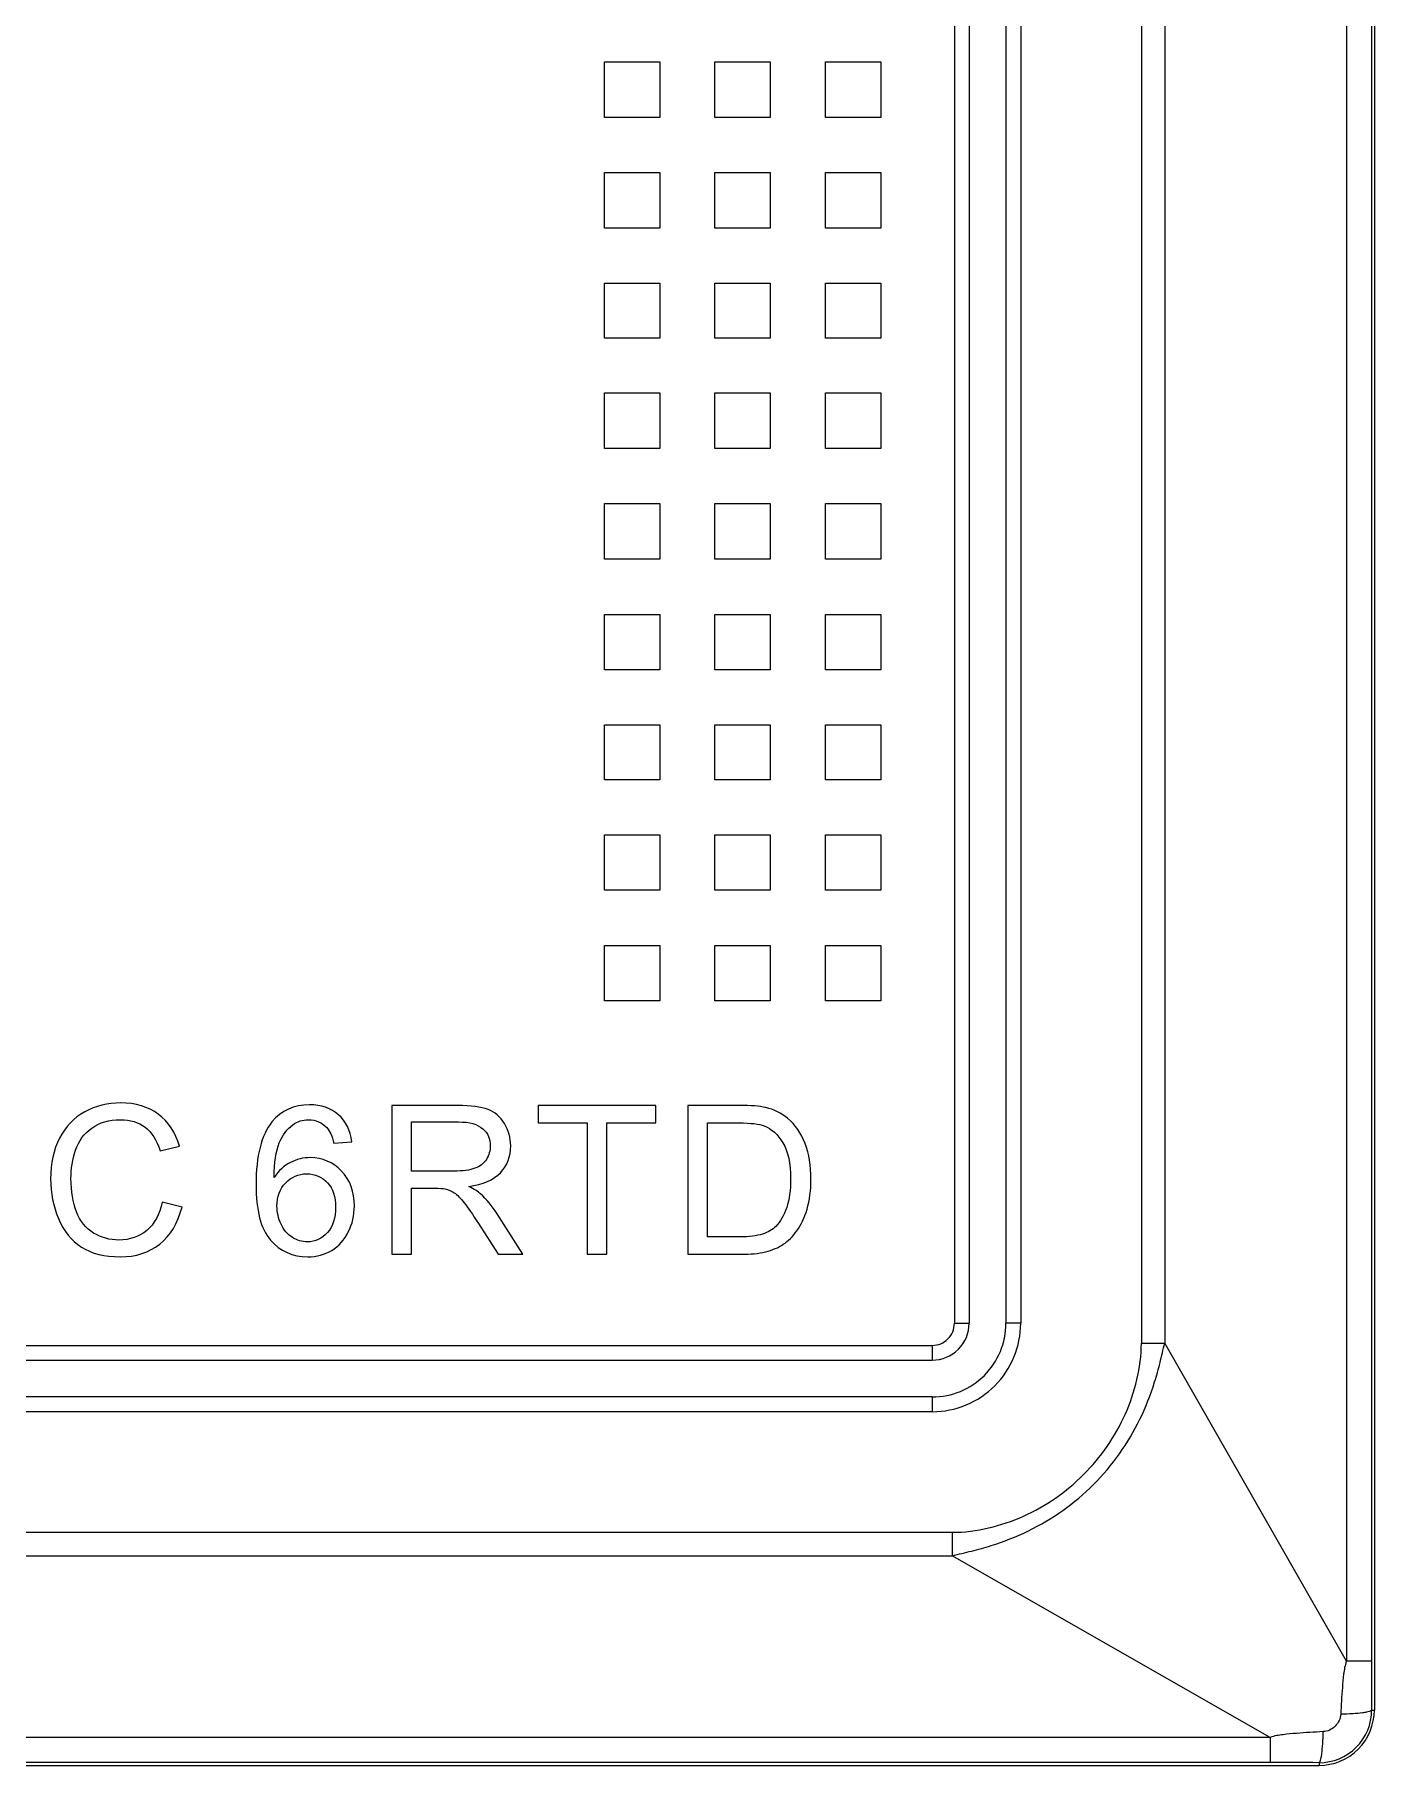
# Model space of a CAD drawing. Header units: millimetres. Extents: x 33157 to 59611, y -29750 to 1750.
# Drawn here: x 54097.29 to 54115.47, y -3680.08 to -3656.59 of the extents above; entities that cross this region are included whole.
import ezdxf

# ---------------------------------------------------------------- set-up
doc = ezdxf.new("R2010")
doc.units = ezdxf.units.MM
doc.layers.add('layer 1', color=7, linetype='Continuous', lineweight=18)

msp = doc.modelspace()

# ---------------------------------------------------------------- linework, layer by layer
at = {"layer": 'layer 1', "lineweight": 9}
for p, q in [((54115.471, -3580.831), (54115.471, -3679.331)), ((54115.092, -3581.495), (54115.092, -3678.667)), ((54115.434, -3581.495), (54115.434, -3678.667)), ((54112.309, -3585.811), (54112.309, -3674.35)), ((54112.625, -3585.811), (54112.625, -3674.35)), ((54109.771, -3586.081), (54109.771, -3674.081)), ((54109.971, -3586.081), (54109.971, -3674.081)), ((54110.471, -3586.081), (54110.471, -3674.081)), ((54110.671, -3586.081), (54110.671, -3674.081)), ((54109.971, -3674.081), (54109.971, -3674.081)), ((54110.671, -3674.081), (54110.671, -3674.081)), ((54109.471, -3674.381), (54109.471, -3674.381)), ((54109.471, -3674.381), (54109.471, -3674.381)), ((54109.471, -3674.381), (54109.471, -3674.581)), ((54109.471, -3674.381), (54109.471, -3674.381)), ((54112.625, -3674.35), (54112.625, -3674.35)), ((54109.471, -3674.581), (54109.471, -3674.581)), ((54109.471, -3675.081), (54109.471, -3675.081)), ((54109.471, -3675.081), (54109.471, -3675.081)), ((54109.471, -3675.081), (54109.471, -3675.281)), ((54109.471, -3675.281), (54109.471, -3675.281)), ((54109.741, -3676.918), (54109.741, -3676.918)), ((54109.741, -3676.918), (54109.741, -3676.918)), ((54109.741, -3676.918), (54109.741, -3677.235)), ((54109.741, -3677.235), (54109.741, -3677.235)), ((54115.434, -3678.667), (54115.434, -3678.667)), ((54115.471, -3679.331), (54115.471, -3679.331)), ((54114.057, -3679.701), (54114.057, -3679.701)), ((54114.057, -3679.701), (54114.057, -3679.701)), ((54114.057, -3679.701), (54114.057, -3680.043)), ((54114.057, -3680.043), (54114.057, -3680.043)), ((54114.721, -3680.044), (54114.721, -3680.044)), ((54114.721, -3680.044), (54114.721, -3680.081)), ((54114.721, -3680.081), (54114.721, -3680.081))]:
    msp.add_line(p, q, dxfattribs=at)
at = {"layer": 'layer 1'}
for points, knots in [([(54105.021, -3657.716), (54105.021, -3657.716), (54105.771, -3657.716), (54105.771, -3657.716), (54105.771, -3657.716), (54105.771, -3656.963), (54105.771, -3656.963), (54105.771, -3656.963), (54105.021, -3656.963), (54105.021, -3656.963), (54105.021, -3656.963), (54105.021, -3657.713), (54105.021, -3657.713), (54105.021, -3657.713), (54105.021, -3657.716), (54105.021, -3657.716)], [0, 0, 0, 0, 150711.079568, 150711.079568, 150711.079568, 301422.159135, 301422.159135, 301422.159135, 452133.238703, 452133.238703, 452133.238703, 602844.31827, 602844.31827, 602844.31827, 753555.397838, 753555.397838, 753555.397838, 753555.397838]), ([(54106.521, -3657.716), (54106.521, -3657.716), (54107.271, -3657.716), (54107.271, -3657.716), (54107.271, -3657.716), (54107.271, -3656.963), (54107.271, -3656.963), (54107.271, -3656.963), (54106.521, -3656.963), (54106.521, -3656.963), (54106.521, -3656.963), (54106.521, -3657.713), (54106.521, -3657.713), (54106.521, -3657.713), (54106.521, -3657.716), (54106.521, -3657.716)], [0, 0, 0, 0, 150715.119136, 150715.119136, 150715.119136, 301430.238273, 301430.238273, 301430.238273, 452145.357409, 452145.357409, 452145.357409, 602860.476546, 602860.476546, 602860.476546, 753575.595682, 753575.595682, 753575.595682, 753575.595682]), ([(54108.021, -3657.716), (54108.021, -3657.716), (54108.771, -3657.716), (54108.771, -3657.716), (54108.771, -3657.716), (54108.771, -3656.963), (54108.771, -3656.963), (54108.771, -3656.963), (54108.021, -3656.963), (54108.021, -3656.963), (54108.021, -3656.963), (54108.021, -3657.713), (54108.021, -3657.713), (54108.021, -3657.713), (54108.021, -3657.716), (54108.021, -3657.716)], [0, 0, 0, 0, 150719.159026, 150719.159026, 150719.159026, 301438.318051, 301438.318051, 301438.318051, 452157.477077, 452157.477077, 452157.477077, 602876.636103, 602876.636103, 602876.636103, 753595.795128, 753595.795128, 753595.795128, 753595.795128]), ([(54105.021, -3659.218), (54105.021, -3659.218), (54105.771, -3659.218), (54105.771, -3659.218), (54105.771, -3659.218), (54105.771, -3658.465), (54105.771, -3658.465), (54105.771, -3658.465), (54105.021, -3658.465), (54105.021, -3658.465), (54105.021, -3658.465), (54105.021, -3659.215), (54105.021, -3659.215), (54105.021, -3659.215), (54105.021, -3659.218), (54105.021, -3659.218)], [0, 0, 0, 0, 150713.134318, 150713.134318, 150713.134318, 301426.268635, 301426.268635, 301426.268635, 452139.402953, 452139.402953, 452139.402953, 602852.53727, 602852.53727, 602852.53727, 753565.671588, 753565.671588, 753565.671588, 753565.671588]), ([(54106.521, -3659.218), (54106.521, -3659.218), (54107.271, -3659.218), (54107.271, -3659.218), (54107.271, -3659.218), (54107.271, -3658.465), (54107.271, -3658.465), (54107.271, -3658.465), (54106.521, -3658.465), (54106.521, -3658.465), (54106.521, -3658.465), (54106.521, -3659.215), (54106.521, -3659.215), (54106.521, -3659.215), (54106.521, -3659.218), (54106.521, -3659.218)], [0, 0, 0, 0, 150717.173882, 150717.173882, 150717.173882, 301434.347763, 301434.347763, 301434.347763, 452151.521645, 452151.521645, 452151.521645, 602868.695527, 602868.695527, 602868.695527, 753585.869408, 753585.869408, 753585.869408, 753585.869408]), ([(54108.021, -3659.218), (54108.021, -3659.218), (54108.771, -3659.218), (54108.771, -3659.218), (54108.771, -3659.218), (54108.771, -3658.465), (54108.771, -3658.465), (54108.771, -3658.465), (54108.021, -3658.465), (54108.021, -3658.465), (54108.021, -3658.465), (54108.021, -3659.215), (54108.021, -3659.215), (54108.021, -3659.215), (54108.021, -3659.218), (54108.021, -3659.218)], [0, 0, 0, 0, 150721.213766, 150721.213766, 150721.213766, 301442.427532, 301442.427532, 301442.427532, 452163.641299, 452163.641299, 452163.641299, 602884.855065, 602884.855065, 602884.855065, 753606.068831, 753606.068831, 753606.068831, 753606.068831]), ([(54105.021, -3660.71), (54105.021, -3660.71), (54105.771, -3660.71), (54105.771, -3660.71), (54105.771, -3660.71), (54105.771, -3659.967), (54105.771, -3659.967), (54105.771, -3659.967), (54105.021, -3659.967), (54105.021, -3659.967), (54105.021, -3659.967), (54105.021, -3660.707), (54105.021, -3660.707), (54105.021, -3660.707), (54105.021, -3660.71), (54105.021, -3660.71)], [0, 0, 0, 0, 150715.192943, 150715.192943, 150715.192943, 301430.385887, 301430.385887, 301430.385887, 452145.57883, 452145.57883, 452145.57883, 602860.771774, 602860.771774, 602860.771774, 753575.964717, 753575.964717, 753575.964717, 753575.964717]), ([(54106.521, -3660.71), (54106.521, -3660.71), (54107.271, -3660.71), (54107.271, -3660.71), (54107.271, -3660.71), (54107.271, -3659.967), (54107.271, -3659.967), (54107.271, -3659.967), (54106.521, -3659.967), (54106.521, -3659.967), (54106.521, -3659.967), (54106.521, -3660.707), (54106.521, -3660.707), (54106.521, -3660.707), (54106.521, -3660.71), (54106.521, -3660.71)], [0, 0, 0, 0, 150719.232503, 150719.232503, 150719.232503, 301438.465006, 301438.465006, 301438.465006, 452157.697509, 452157.697509, 452157.697509, 602876.930011, 602876.930011, 602876.930011, 753596.162514, 753596.162514, 753596.162514, 753596.162514]), ([(54108.021, -3660.71), (54108.021, -3660.71), (54108.771, -3660.71), (54108.771, -3660.71), (54108.771, -3660.71), (54108.771, -3659.967), (54108.771, -3659.967), (54108.771, -3659.967), (54108.021, -3659.967), (54108.021, -3659.967), (54108.021, -3659.967), (54108.021, -3660.707), (54108.021, -3660.707), (54108.021, -3660.707), (54108.021, -3660.71), (54108.021, -3660.71)], [0, 0, 0, 0, 150723.272383, 150723.272383, 150723.272383, 301446.544765, 301446.544765, 301446.544765, 452169.817148, 452169.817148, 452169.817148, 602893.089531, 602893.089531, 602893.089531, 753616.361913, 753616.361913, 753616.361913, 753616.361913]), ([(54105.021, -3662.209), (54105.021, -3662.209), (54105.771, -3662.209), (54105.771, -3662.209), (54105.771, -3662.209), (54105.771, -3661.456), (54105.771, -3661.456), (54105.771, -3661.456), (54105.021, -3661.456), (54105.021, -3661.456), (54105.021, -3661.456), (54105.021, -3662.205), (54105.021, -3662.205), (54105.021, -3662.205), (54105.021, -3662.209), (54105.021, -3662.209)], [0, 0, 0, 0, 150717.225969, 150717.225969, 150717.225969, 301434.451939, 301434.451939, 301434.451939, 452151.677908, 452151.677908, 452151.677908, 602868.903877, 602868.903877, 602868.903877, 753586.129847, 753586.129847, 753586.129847, 753586.129847]), ([(54106.521, -3662.209), (54106.521, -3662.209), (54107.271, -3662.209), (54107.271, -3662.209), (54107.271, -3662.209), (54107.271, -3661.456), (54107.271, -3661.456), (54107.271, -3661.456), (54106.521, -3661.456), (54106.521, -3661.456), (54106.521, -3661.456), (54106.521, -3662.205), (54106.521, -3662.205), (54106.521, -3662.205), (54106.521, -3662.209), (54106.521, -3662.209)], [0, 0, 0, 0, 150721.265524, 150721.265524, 150721.265524, 301442.531048, 301442.531048, 301442.531048, 452163.796572, 452163.796572, 452163.796572, 602885.062096, 602885.062096, 602885.062096, 753606.32762, 753606.32762, 753606.32762, 753606.32762]), ([(54108.021, -3662.209), (54108.021, -3662.209), (54108.771, -3662.209), (54108.771, -3662.209), (54108.771, -3662.209), (54108.771, -3661.456), (54108.771, -3661.456), (54108.771, -3661.456), (54108.021, -3661.456), (54108.021, -3661.456), (54108.021, -3661.456), (54108.021, -3662.205), (54108.021, -3662.205), (54108.021, -3662.205), (54108.021, -3662.209), (54108.021, -3662.209)], [0, 0, 0, 0, 150725.305399, 150725.305399, 150725.305399, 301450.610798, 301450.610798, 301450.610798, 452175.916197, 452175.916197, 452175.916197, 602901.221596, 602901.221596, 602901.221596, 753626.526995, 753626.526995, 753626.526995, 753626.526995]), ([(54105.021, -3663.71), (54105.021, -3663.71), (54105.771, -3663.71), (54105.771, -3663.71), (54105.771, -3663.71), (54105.771, -3662.958), (54105.771, -3662.958), (54105.771, -3662.958), (54105.021, -3662.958), (54105.021, -3662.958), (54105.021, -3662.958), (54105.021, -3663.707), (54105.021, -3663.707), (54105.021, -3663.707), (54105.021, -3663.71), (54105.021, -3663.71)], [0, 0, 0, 0, 150719.280383, 150719.280383, 150719.280383, 301438.560765, 301438.560765, 301438.560765, 452157.841148, 452157.841148, 452157.841148, 602877.12153, 602877.12153, 602877.12153, 753596.401913, 753596.401913, 753596.401913, 753596.401913]), ([(54105.021, -3663.71), (54105.021, -3663.71), (54105.771, -3663.71), (54105.771, -3663.71), (54105.771, -3663.71), (54105.771, -3662.958), (54105.771, -3662.958), (54105.771, -3662.958), (54105.021, -3662.958), (54105.021, -3662.958), (54105.021, -3662.958), (54105.021, -3663.707), (54105.021, -3663.707), (54105.021, -3663.707), (54105.021, -3663.71), (54105.021, -3663.71)], [0, 0, 0, 0, 150719.280383, 150719.280383, 150719.280383, 301438.560765, 301438.560765, 301438.560765, 452157.841148, 452157.841148, 452157.841148, 602877.12153, 602877.12153, 602877.12153, 753596.401913, 753596.401913, 753596.401913, 753596.401913]), ([(54106.521, -3663.71), (54106.521, -3663.71), (54107.271, -3663.71), (54107.271, -3663.71), (54107.271, -3663.71), (54107.271, -3662.958), (54107.271, -3662.958), (54107.271, -3662.958), (54106.521, -3662.958), (54106.521, -3662.958), (54106.521, -3662.958), (54106.521, -3663.707), (54106.521, -3663.707), (54106.521, -3663.707), (54106.521, -3663.71), (54106.521, -3663.71)], [0, 0, 0, 0, 150723.319932, 150723.319932, 150723.319932, 301446.639865, 301446.639865, 301446.639865, 452169.959797, 452169.959797, 452169.959797, 602893.27973, 602893.27973, 602893.27973, 753616.599662, 753616.599662, 753616.599662, 753616.599662]), ([(54106.521, -3663.71), (54106.521, -3663.71), (54107.271, -3663.71), (54107.271, -3663.71), (54107.271, -3663.71), (54107.271, -3662.958), (54107.271, -3662.958), (54107.271, -3662.958), (54106.521, -3662.958), (54106.521, -3662.958), (54106.521, -3662.958), (54106.521, -3663.707), (54106.521, -3663.707), (54106.521, -3663.707), (54106.521, -3663.71), (54106.521, -3663.71)], [0, 0, 0, 0, 150723.319932, 150723.319932, 150723.319932, 301446.639865, 301446.639865, 301446.639865, 452169.959797, 452169.959797, 452169.959797, 602893.27973, 602893.27973, 602893.27973, 753616.599662, 753616.599662, 753616.599662, 753616.599662]), ([(54108.021, -3663.71), (54108.021, -3663.71), (54108.771, -3663.71), (54108.771, -3663.71), (54108.771, -3663.71), (54108.771, -3662.958), (54108.771, -3662.958), (54108.771, -3662.958), (54108.021, -3662.958), (54108.021, -3662.958), (54108.021, -3662.958), (54108.021, -3663.707), (54108.021, -3663.707), (54108.021, -3663.707), (54108.021, -3663.71), (54108.021, -3663.71)], [0, 0, 0, 0, 150727.359803, 150727.359803, 150727.359803, 301454.719606, 301454.719606, 301454.719606, 452182.079408, 452182.079408, 452182.079408, 602909.439211, 602909.439211, 602909.439211, 753636.799014, 753636.799014, 753636.799014, 753636.799014]), ([(54108.021, -3663.71), (54108.021, -3663.71), (54108.771, -3663.71), (54108.771, -3663.71), (54108.771, -3663.71), (54108.771, -3662.958), (54108.771, -3662.958), (54108.771, -3662.958), (54108.021, -3662.958), (54108.021, -3662.958), (54108.021, -3662.958), (54108.021, -3663.707), (54108.021, -3663.707), (54108.021, -3663.707), (54108.021, -3663.71), (54108.021, -3663.71)], [0, 0, 0, 0, 150727.359803, 150727.359803, 150727.359803, 301454.719606, 301454.719606, 301454.719606, 452182.079408, 452182.079408, 452182.079408, 602909.439211, 602909.439211, 602909.439211, 753636.799014, 753636.799014, 753636.799014, 753636.799014]), ([(54105.021, -3665.212), (54105.021, -3665.212), (54105.771, -3665.212), (54105.771, -3665.212), (54105.771, -3665.212), (54105.771, -3664.46), (54105.771, -3664.46), (54105.771, -3664.46), (54105.021, -3664.46), (54105.021, -3664.46), (54105.021, -3664.46), (54105.021, -3665.209), (54105.021, -3665.209), (54105.021, -3665.209), (54105.021, -3665.212), (54105.021, -3665.212)], [0, 0, 0, 0, 150721.335413, 150721.335413, 150721.335413, 301442.670827, 301442.670827, 301442.670827, 452164.00624, 452164.00624, 452164.00624, 602885.341653, 602885.341653, 602885.341653, 753606.677067, 753606.677067, 753606.677067, 753606.677067]), ([(54106.521, -3665.212), (54106.521, -3665.212), (54107.271, -3665.212), (54107.271, -3665.212), (54107.271, -3665.212), (54107.271, -3664.46), (54107.271, -3664.46), (54107.271, -3664.46), (54106.521, -3664.46), (54106.521, -3664.46), (54106.521, -3664.46), (54106.521, -3665.209), (54106.521, -3665.209), (54106.521, -3665.209), (54106.521, -3665.212), (54106.521, -3665.212)], [0, 0, 0, 0, 150725.374959, 150725.374959, 150725.374959, 301450.749917, 301450.749917, 301450.749917, 452176.124876, 452176.124876, 452176.124876, 602901.499834, 602901.499834, 602901.499834, 753626.874793, 753626.874793, 753626.874793, 753626.874793]), ([(54108.021, -3665.212), (54108.021, -3665.212), (54108.771, -3665.212), (54108.771, -3665.212), (54108.771, -3665.212), (54108.771, -3664.46), (54108.771, -3664.46), (54108.771, -3664.46), (54108.021, -3664.46), (54108.021, -3664.46), (54108.021, -3664.46), (54108.021, -3665.209), (54108.021, -3665.209), (54108.021, -3665.209), (54108.021, -3665.212), (54108.021, -3665.212)], [0, 0, 0, 0, 150729.414824, 150729.414824, 150729.414824, 301458.829648, 301458.829648, 301458.829648, 452188.244472, 452188.244472, 452188.244472, 602917.659296, 602917.659296, 602917.659296, 753647.07412, 753647.07412, 753647.07412, 753647.07412]), ([(54105.021, -3666.704), (54105.021, -3666.704), (54105.771, -3666.704), (54105.771, -3666.704), (54105.771, -3666.704), (54105.771, -3665.961), (54105.771, -3665.961), (54105.771, -3665.961), (54105.021, -3665.961), (54105.021, -3665.961), (54105.021, -3665.961), (54105.021, -3666.701), (54105.021, -3666.701), (54105.021, -3666.701), (54105.021, -3666.704), (54105.021, -3666.704)], [0, 0, 0, 0, 150723.394319, 150723.394319, 150723.394319, 301446.788638, 301446.788638, 301446.788638, 452170.182956, 452170.182956, 452170.182956, 602893.577275, 602893.577275, 602893.577275, 753616.971594, 753616.971594, 753616.971594, 753616.971594]), ([(54106.521, -3666.704), (54106.521, -3666.704), (54107.271, -3666.704), (54107.271, -3666.704), (54107.271, -3666.704), (54107.271, -3665.961), (54107.271, -3665.961), (54107.271, -3665.961), (54106.521, -3665.961), (54106.521, -3665.961), (54106.521, -3665.961), (54106.521, -3666.701), (54106.521, -3666.701), (54106.521, -3666.701), (54106.521, -3666.704), (54106.521, -3666.704)], [0, 0, 0, 0, 150727.433859, 150727.433859, 150727.433859, 301454.867718, 301454.867718, 301454.867718, 452182.301578, 452182.301578, 452182.301578, 602909.735437, 602909.735437, 602909.735437, 753637.169296, 753637.169296, 753637.169296, 753637.169296]), ([(54108.021, -3666.704), (54108.021, -3666.704), (54108.771, -3666.704), (54108.771, -3666.704), (54108.771, -3666.704), (54108.771, -3665.961), (54108.771, -3665.961), (54108.771, -3665.961), (54108.021, -3665.961), (54108.021, -3665.961), (54108.021, -3665.961), (54108.021, -3666.701), (54108.021, -3666.701), (54108.021, -3666.701), (54108.021, -3666.704), (54108.021, -3666.704)], [0, 0, 0, 0, 150731.47372, 150731.47372, 150731.47372, 301462.94744, 301462.94744, 301462.94744, 452194.42116, 452194.42116, 452194.42116, 602925.89488, 602925.89488, 602925.89488, 753657.3686, 753657.3686, 753657.3686, 753657.3686]), ([(54105.021, -3668.203), (54105.021, -3668.203), (54105.771, -3668.203), (54105.771, -3668.203), (54105.771, -3668.203), (54105.771, -3667.451), (54105.771, -3667.451), (54105.771, -3667.451), (54105.021, -3667.451), (54105.021, -3667.451), (54105.021, -3667.451), (54105.021, -3668.2), (54105.021, -3668.2), (54105.021, -3668.2), (54105.021, -3668.203), (54105.021, -3668.203)], [0, 0, 0, 0, 150725.427624, 150725.427624, 150725.427624, 301450.855249, 301450.855249, 301450.855249, 452176.282873, 452176.282873, 452176.282873, 602901.710497, 602901.710497, 602901.710497, 753627.138122, 753627.138122, 753627.138122, 753627.138122]), ([(54106.521, -3668.203), (54106.521, -3668.203), (54107.271, -3668.203), (54107.271, -3668.203), (54107.271, -3668.203), (54107.271, -3667.451), (54107.271, -3667.451), (54107.271, -3667.451), (54106.521, -3667.451), (54106.521, -3667.451), (54106.521, -3667.451), (54106.521, -3668.2), (54106.521, -3668.2), (54106.521, -3668.2), (54106.521, -3668.203), (54106.521, -3668.203)], [0, 0, 0, 0, 150729.46716, 150729.46716, 150729.46716, 301458.93432, 301458.93432, 301458.93432, 452188.40148, 452188.40148, 452188.40148, 602917.86864, 602917.86864, 602917.86864, 753647.3358, 753647.3358, 753647.3358, 753647.3358]), ([(54108.021, -3668.203), (54108.021, -3668.203), (54108.771, -3668.203), (54108.771, -3668.203), (54108.771, -3668.203), (54108.771, -3667.451), (54108.771, -3667.451), (54108.771, -3667.451), (54108.021, -3667.451), (54108.021, -3667.451), (54108.021, -3667.451), (54108.021, -3668.2), (54108.021, -3668.2), (54108.021, -3668.2), (54108.021, -3668.203), (54108.021, -3668.203)], [0, 0, 0, 0, 150733.507016, 150733.507016, 150733.507016, 301467.014032, 301467.014032, 301467.014032, 452200.521048, 452200.521048, 452200.521048, 602934.028064, 602934.028064, 602934.028064, 753667.53508, 753667.53508, 753667.53508, 753667.53508]), ([(54105.021, -3669.705), (54105.021, -3669.705), (54105.771, -3669.705), (54105.771, -3669.705), (54105.771, -3669.705), (54105.771, -3668.952), (54105.771, -3668.952), (54105.771, -3668.952), (54105.021, -3668.952), (54105.021, -3668.952), (54105.021, -3668.952), (54105.021, -3669.701), (54105.021, -3669.701), (54105.021, -3669.701), (54105.021, -3669.705), (54105.021, -3669.705)], [0, 0, 0, 0, 150727.482318, 150727.482318, 150727.482318, 301454.964636, 301454.964636, 301454.964636, 452182.446955, 452182.446955, 452182.446955, 602909.929273, 602909.929273, 602909.929273, 753637.411591, 753637.411591, 753637.411591, 753637.411591]), ([(54106.521, -3669.705), (54106.521, -3669.705), (54107.271, -3669.705), (54107.271, -3669.705), (54107.271, -3669.705), (54107.271, -3668.952), (54107.271, -3668.952), (54107.271, -3668.952), (54106.521, -3668.952), (54106.521, -3668.952), (54106.521, -3668.952), (54106.521, -3669.701), (54106.521, -3669.701), (54106.521, -3669.701), (54106.521, -3669.705), (54106.521, -3669.705)], [0, 0, 0, 0, 150731.521849, 150731.521849, 150731.521849, 301463.043698, 301463.043698, 301463.043698, 452194.565547, 452194.565547, 452194.565547, 602926.087396, 602926.087396, 602926.087396, 753657.609246, 753657.609246, 753657.609246, 753657.609246]), ([(54108.021, -3669.705), (54108.021, -3669.705), (54108.771, -3669.705), (54108.771, -3669.705), (54108.771, -3669.705), (54108.771, -3668.952), (54108.771, -3668.952), (54108.771, -3668.952), (54108.021, -3668.952), (54108.021, -3668.952), (54108.021, -3668.952), (54108.021, -3669.701), (54108.021, -3669.701), (54108.021, -3669.701), (54108.021, -3669.705), (54108.021, -3669.705)], [0, 0, 0, 0, 150735.5617, 150735.5617, 150735.5617, 301471.123401, 301471.123401, 301471.123401, 452206.685101, 452206.685101, 452206.685101, 602942.246802, 602942.246802, 602942.246802, 753677.808502, 753677.808502, 753677.808502, 753677.808502]), ([(54099.02, -3672.436), (54099.02, -3672.436), (54099.288, -3672.504), (54099.288, -3672.504), (54099.232, -3672.724), (54099.131, -3672.891), (54098.986, -3673.006), (54098.84, -3673.121), (54098.663, -3673.179), (54098.452, -3673.179), (54098.235, -3673.179), (54098.058, -3673.135), (54097.922, -3673.046), (54097.785, -3672.958), (54097.682, -3672.829), (54097.611, -3672.661), (54097.54, -3672.493), (54097.504, -3672.313), (54097.504, -3672.12), (54097.504, -3671.91), (54097.544, -3671.726), (54097.624, -3671.57), (54097.705, -3671.413), (54097.819, -3671.294), (54097.967, -3671.213), (54098.116, -3671.131), (54098.279, -3671.091), (54098.457, -3671.091), (54098.659, -3671.091), (54098.829, -3671.142), (54098.966, -3671.245), (54099.104, -3671.348), (54099.2, -3671.492), (54099.254, -3671.679), (54099.254, -3671.679), (54098.991, -3671.741), (54098.991, -3671.741), (54098.945, -3671.594), (54098.877, -3671.487), (54098.788, -3671.42), (54098.699, -3671.353), (54098.587, -3671.319), (54098.452, -3671.319), (54098.297, -3671.319), (54098.167, -3671.356), (54098.063, -3671.431), (54097.959, -3671.505), (54097.886, -3671.605), (54097.844, -3671.73), (54097.802, -3671.856), (54097.781, -3671.985), (54097.781, -3672.118), (54097.781, -3672.29), (54097.806, -3672.44), (54097.855, -3672.568), (54097.905, -3672.697), (54097.983, -3672.792), (54098.088, -3672.856), (54098.194, -3672.919), (54098.307, -3672.951), (54098.43, -3672.951), (54098.58, -3672.951), (54098.706, -3672.907), (54098.809, -3672.821), (54098.913, -3672.735), (54098.983, -3672.607), (54099.02, -3672.436)], [0, 0, 0, 0, 138839.648398, 138839.648398, 138839.648398, 277679.296796, 277679.296796, 277679.296796, 416518.945194, 416518.945194, 416518.945194, 555358.593593, 555358.593593, 555358.593593, 694198.241991, 694198.241991, 694198.241991, 833037.890389, 833037.890389, 833037.890389, 971877.538787, 971877.538787, 971877.538787, 1110717.187185, 1110717.187185, 1110717.187185, 1249556.835583, 1249556.835583, 1249556.835583, 1388396.483981, 1388396.483981, 1388396.483981, 1527236.13238, 1527236.13238, 1527236.13238, 1666075.780778, 1666075.780778, 1666075.780778, 1804915.429176, 1804915.429176, 1804915.429176, 1943755.077574, 1943755.077574, 1943755.077574, 2082594.725972, 2082594.725972, 2082594.725972, 2221434.37437, 2221434.37437, 2221434.37437, 2360274.022768, 2360274.022768, 2360274.022768, 2499113.671166, 2499113.671166, 2499113.671166, 2637953.319565, 2637953.319565, 2637953.319565, 2776792.967963, 2776792.967963, 2776792.967963, 2915632.616361, 2915632.616361, 2915632.616361, 3054472.264759, 3054472.264759, 3054472.264759, 3054472.264759]), ([(54101.593, -3671.618), (54101.593, -3671.618), (54101.348, -3671.638), (54101.348, -3671.638), (54101.326, -3671.541), (54101.294, -3671.47), (54101.253, -3671.426), (54101.186, -3671.355), (54101.103, -3671.319), (54101.004, -3671.319), (54100.925, -3671.319), (54100.854, -3671.341), (54100.793, -3671.386), (54100.715, -3671.443), (54100.654, -3671.525), (54100.608, -3671.634), (54100.563, -3671.744), (54100.54, -3671.9), (54100.538, -3672.102), (54100.598, -3672.011), (54100.671, -3671.943), (54100.758, -3671.899), (54100.844, -3671.855), (54100.934, -3671.833), (54101.029, -3671.833), (54101.195, -3671.833), (54101.336, -3671.894), (54101.453, -3672.016), (54101.569, -3672.138), (54101.627, -3672.295), (54101.627, -3672.488), (54101.627, -3672.615), (54101.6, -3672.733), (54101.545, -3672.842), (54101.49, -3672.951), (54101.416, -3673.034), (54101.32, -3673.092), (54101.224, -3673.15), (54101.116, -3673.179), (54100.994, -3673.179), (54100.788, -3673.179), (54100.619, -3673.103), (54100.488, -3672.951), (54100.358, -3672.799), (54100.292, -3672.548), (54100.292, -3672.199), (54100.292, -3671.809), (54100.365, -3671.525), (54100.509, -3671.348), (54100.635, -3671.193), (54100.805, -3671.116), (54101.019, -3671.116), (54101.178, -3671.116), (54101.309, -3671.161), (54101.41, -3671.25), (54101.512, -3671.339), (54101.573, -3671.461), (54101.593, -3671.618)], [0, 0, 0, 0, 139318.488756, 139318.488756, 139318.488756, 278636.977511, 278636.977511, 278636.977511, 417955.466267, 417955.466267, 417955.466267, 557273.955022, 557273.955022, 557273.955022, 696592.443778, 696592.443778, 696592.443778, 835910.932534, 835910.932534, 835910.932534, 975229.421289, 975229.421289, 975229.421289, 1114547.910045, 1114547.910045, 1114547.910045, 1253866.3988, 1253866.3988, 1253866.3988, 1393184.887556, 1393184.887556, 1393184.887556, 1532503.376312, 1532503.376312, 1532503.376312, 1671821.865067, 1671821.865067, 1671821.865067, 1811140.353823, 1811140.353823, 1811140.353823, 1950458.842578, 1950458.842578, 1950458.842578, 2089777.331334, 2089777.331334, 2089777.331334, 2229095.82009, 2229095.82009, 2229095.82009, 2368414.308845, 2368414.308845, 2368414.308845, 2507732.797601, 2507732.797601, 2507732.797601, 2647051.286356, 2647051.286356, 2647051.286356, 2647051.286356]), ([(54102.135, -3673.145), (54102.135, -3673.145), (54102.135, -3671.125), (54102.135, -3671.125), (54102.135, -3671.125), (54103.03, -3671.125), (54103.03, -3671.125), (54103.21, -3671.125), (54103.347, -3671.143), (54103.441, -3671.179), (54103.534, -3671.215), (54103.609, -3671.279), (54103.665, -3671.371), (54103.721, -3671.463), (54103.749, -3671.564), (54103.749, -3671.675), (54103.749, -3671.819), (54103.702, -3671.94), (54103.61, -3672.038), (54103.517, -3672.136), (54103.374, -3672.198), (54103.18, -3672.225), (54103.251, -3672.259), (54103.305, -3672.293), (54103.341, -3672.326), (54103.42, -3672.397), (54103.493, -3672.487), (54103.563, -3672.595), (54103.563, -3672.595), (54103.912, -3673.145), (54103.912, -3673.145), (54103.912, -3673.145), (54103.578, -3673.145), (54103.578, -3673.145), (54103.578, -3673.145), (54103.311, -3672.725), (54103.311, -3672.725), (54103.233, -3672.603), (54103.169, -3672.51), (54103.119, -3672.446), (54103.068, -3672.381), (54103.023, -3672.337), (54102.983, -3672.311), (54102.943, -3672.285), (54102.902, -3672.268), (54102.861, -3672.257), (54102.831, -3672.251), (54102.781, -3672.248), (54102.712, -3672.248), (54102.712, -3672.248), (54102.403, -3672.248), (54102.403, -3672.248), (54102.403, -3672.248), (54102.403, -3673.145), (54102.403, -3673.145), (54102.403, -3673.145), (54102.135, -3673.145), (54102.135, -3673.145)], [0, 0, 0, 0, 139321.072167, 139321.072167, 139321.072167, 278642.144335, 278642.144335, 278642.144335, 417963.216502, 417963.216502, 417963.216502, 557284.288669, 557284.288669, 557284.288669, 696605.360837, 696605.360837, 696605.360837, 835926.433004, 835926.433004, 835926.433004, 975247.505171, 975247.505171, 975247.505171, 1114568.577339, 1114568.577339, 1114568.577339, 1253889.649506, 1253889.649506, 1253889.649506, 1393210.721673, 1393210.721673, 1393210.721673, 1532531.79384, 1532531.79384, 1532531.79384, 1671852.866008, 1671852.866008, 1671852.866008, 1811173.938175, 1811173.938175, 1811173.938175, 1950495.010342, 1950495.010342, 1950495.010342, 2089816.08251, 2089816.08251, 2089816.08251, 2229137.154677, 2229137.154677, 2229137.154677, 2368458.226844, 2368458.226844, 2368458.226844, 2507779.299012, 2507779.299012, 2507779.299012, 2647100.371179, 2647100.371179, 2647100.371179, 2647100.371179]), ([(54104.787, -3673.145), (54104.787, -3673.145), (54104.787, -3671.362), (54104.787, -3671.362), (54104.787, -3671.362), (54104.121, -3671.362), (54104.121, -3671.362), (54104.121, -3671.362), (54104.121, -3671.125), (54104.121, -3671.125), (54104.121, -3671.125), (54105.721, -3671.125), (54105.721, -3671.125), (54105.721, -3671.125), (54105.721, -3671.362), (54105.721, -3671.362), (54105.721, -3671.362), (54105.055, -3671.362), (54105.055, -3671.362), (54105.055, -3671.362), (54105.055, -3673.145), (54105.055, -3673.145), (54105.055, -3673.145), (54104.787, -3673.145), (54104.787, -3673.145)], [0, 0, 0, 0, 145159.365495, 145159.365495, 145159.365495, 290318.730989, 290318.730989, 290318.730989, 435478.096484, 435478.096484, 435478.096484, 580637.461978, 580637.461978, 580637.461978, 725796.827473, 725796.827473, 725796.827473, 870956.192968, 870956.192968, 870956.192968, 1016115.558462, 1016115.558462, 1016115.558462, 1161274.923957, 1161274.923957, 1161274.923957, 1161274.923957]), ([(54106.154, -3673.145), (54106.154, -3673.145), (54106.154, -3671.125), (54106.154, -3671.125), (54106.154, -3671.125), (54106.85, -3671.125), (54106.85, -3671.125), (54107.007, -3671.125), (54107.127, -3671.134), (54107.21, -3671.153), (54107.325, -3671.18), (54107.424, -3671.229), (54107.506, -3671.298), (54107.613, -3671.388), (54107.692, -3671.503), (54107.745, -3671.643), (54107.798, -3671.784), (54107.824, -3671.944), (54107.824, -3672.124), (54107.824, -3672.277), (54107.807, -3672.413), (54107.771, -3672.532), (54107.735, -3672.65), (54107.689, -3672.749), (54107.633, -3672.826), (54107.577, -3672.904), (54107.515, -3672.965), (54107.449, -3673.009), (54107.382, -3673.054), (54107.302, -3673.088), (54107.208, -3673.111), (54107.113, -3673.134), (54107.005, -3673.145), (54106.883, -3673.145), (54106.883, -3673.145), (54106.154, -3673.145), (54106.154, -3673.145)], [0, 0, 0, 0, 141863.889352, 141863.889352, 141863.889352, 283727.778703, 283727.778703, 283727.778703, 425591.668055, 425591.668055, 425591.668055, 567455.557406, 567455.557406, 567455.557406, 709319.446758, 709319.446758, 709319.446758, 851183.336109, 851183.336109, 851183.336109, 993047.225461, 993047.225461, 993047.225461, 1134911.114812, 1134911.114812, 1134911.114812, 1276775.004164, 1276775.004164, 1276775.004164, 1418638.893515, 1418638.893515, 1418638.893515, 1560502.782867, 1560502.782867, 1560502.782867, 1702366.672218, 1702366.672218, 1702366.672218, 1702366.672218]), ([(54102.403, -3672.016), (54102.403, -3672.016), (54102.976, -3672.016), (54102.976, -3672.016), (54103.099, -3672.016), (54103.194, -3672.004), (54103.262, -3671.978), (54103.331, -3671.953), (54103.383, -3671.913), (54103.419, -3671.857), (54103.454, -3671.801), (54103.472, -3671.741), (54103.472, -3671.676), (54103.472, -3671.58), (54103.438, -3671.501), (54103.369, -3671.44), (54103.3, -3671.378), (54103.19, -3671.348), (54103.041, -3671.348), (54103.041, -3671.348), (54102.403, -3671.348), (54102.403, -3671.348), (54102.403, -3671.348), (54102.403, -3672.016), (54102.403, -3672.016)], [0, 0, 0, 0, 145157.906313, 145157.906313, 145157.906313, 290315.812625, 290315.812625, 290315.812625, 435473.718938, 435473.718938, 435473.718938, 580631.62525, 580631.62525, 580631.62525, 725789.531563, 725789.531563, 725789.531563, 870947.437875, 870947.437875, 870947.437875, 1016105.344188, 1016105.344188, 1016105.344188, 1161263.2505, 1161263.2505, 1161263.2505, 1161263.2505]), ([(54106.422, -3672.908), (54106.422, -3672.908), (54106.853, -3672.908), (54106.853, -3672.908), (54106.986, -3672.908), (54107.09, -3672.896), (54107.166, -3672.871), (54107.242, -3672.846), (54107.302, -3672.811), (54107.347, -3672.766), (54107.41, -3672.703), (54107.459, -3672.617), (54107.495, -3672.51), (54107.53, -3672.403), (54107.548, -3672.273), (54107.548, -3672.12), (54107.548, -3671.908), (54107.513, -3671.745), (54107.444, -3671.632), (54107.375, -3671.518), (54107.291, -3671.442), (54107.191, -3671.403), (54107.12, -3671.375), (54107.005, -3671.362), (54106.846, -3671.362), (54106.846, -3671.362), (54106.422, -3671.362), (54106.422, -3671.362), (54106.422, -3671.362), (54106.422, -3672.908), (54106.422, -3672.908)], [0, 0, 0, 0, 143187.714403, 143187.714403, 143187.714403, 286375.428806, 286375.428806, 286375.428806, 429563.143208, 429563.143208, 429563.143208, 572750.857611, 572750.857611, 572750.857611, 715938.572014, 715938.572014, 715938.572014, 859126.286417, 859126.286417, 859126.286417, 1002314.000819, 1002314.000819, 1002314.000819, 1145501.715222, 1145501.715222, 1145501.715222, 1288689.429625, 1288689.429625, 1288689.429625, 1431877.144028, 1431877.144028, 1431877.144028, 1431877.144028]), ([(54100.577, -3672.49), (54100.577, -3672.576), (54100.596, -3672.658), (54100.632, -3672.736), (54100.668, -3672.814), (54100.719, -3672.873), (54100.783, -3672.914), (54100.848, -3672.955), (54100.917, -3672.976), (54100.99, -3672.976), (54101.096, -3672.976), (54101.186, -3672.934), (54101.261, -3672.849), (54101.336, -3672.764), (54101.373, -3672.649), (54101.373, -3672.504), (54101.373, -3672.364), (54101.336, -3672.254), (54101.262, -3672.174), (54101.188, -3672.094), (54101.094, -3672.053), (54100.98, -3672.053), (54100.868, -3672.053), (54100.773, -3672.094), (54100.695, -3672.174), (54100.616, -3672.254), (54100.577, -3672.36), (54100.577, -3672.49)], [0, 0, 0, 0, 143844.760554, 143844.760554, 143844.760554, 287689.521108, 287689.521108, 287689.521108, 431534.281662, 431534.281662, 431534.281662, 575379.042216, 575379.042216, 575379.042216, 719223.80277, 719223.80277, 719223.80277, 863068.563324, 863068.563324, 863068.563324, 1006913.323878, 1006913.323878, 1006913.323878, 1150758.084432, 1150758.084432, 1150758.084432, 1294602.844986, 1294602.844986, 1294602.844986, 1294602.844986])]:
    msp.add_open_spline(points, degree=3, knots=knots, dxfattribs=at)
at = {"layer": 'layer 1', "lineweight": 9}
for points, knots in [([(54109.471, -3675.281), (54109.79, -3675.281), (54110.095, -3675.154), (54110.32, -3674.929), (54110.545, -3674.704), (54110.671, -3674.399), (54110.671, -3674.081)], [0, 0, 0, 0, 174899.62356, 174899.62356, 174899.62356, 349799.247121, 349799.247121, 349799.247121, 349799.247121]), ([(54109.471, -3675.081), (54109.737, -3675.081), (54109.991, -3674.975), (54110.178, -3674.788), (54110.366, -3674.6), (54110.471, -3674.346), (54110.471, -3674.081)], [0, 0, 0, 0, 174899.15324, 174899.15324, 174899.15324, 349798.30648, 349798.30648, 349798.30648, 349798.30648]), ([(54109.471, -3674.581), (54109.604, -3674.581), (54109.731, -3674.528), (54109.825, -3674.434), (54109.919, -3674.341), (54109.971, -3674.213), (54109.971, -3674.081)], [0, 0, 0, 0, 174897.977544, 174897.977544, 174897.977544, 349795.955089, 349795.955089, 349795.955089, 349795.955089]), ([(54109.471, -3674.381), (54109.551, -3674.381), (54109.627, -3674.349), (54109.683, -3674.293), (54109.74, -3674.237), (54109.771, -3674.16), (54109.771, -3674.081)], [0, 0, 0, 0, 174897.507195, 174897.507195, 174897.507195, 349795.01439, 349795.01439, 349795.01439, 349795.01439]), ([(54109.741, -3676.918), (54109.907, -3676.918), (54110.073, -3676.896), (54110.235, -3676.858), (54110.398, -3676.82), (54110.556, -3676.767), (54110.708, -3676.699), (54111.01, -3676.563), (54111.289, -3676.37), (54111.525, -3676.134), (54111.761, -3675.899), (54111.954, -3675.62), (54112.089, -3675.317), (54112.157, -3675.165), (54112.211, -3675.007), (54112.249, -3674.845), (54112.287, -3674.683), (54112.309, -3674.516), (54112.309, -3674.35)], [0, 0, 0, 0, 148486.384851, 148486.384851, 148486.384851, 296972.769701, 296972.769701, 296972.769701, 445459.154552, 445459.154552, 445459.154552, 593945.539402, 593945.539402, 593945.539402, 742431.924253, 742431.924253, 742431.924253, 890918.309104, 890918.309104, 890918.309104, 890918.309104]), ([(54109.741, -3677.235), (54109.829, -3677.213), (54109.917, -3677.193), (54110.006, -3677.172), (54110.094, -3677.15), (54110.181, -3677.126), (54110.268, -3677.098), (54110.441, -3677.044), (54110.611, -3676.978), (54110.775, -3676.898), (54110.938, -3676.818), (54111.095, -3676.725), (54111.243, -3676.62), (54111.391, -3676.515), (54111.531, -3676.397), (54111.659, -3676.269), (54111.788, -3676.14), (54111.905, -3676.001), (54112.011, -3675.852), (54112.116, -3675.704), (54112.209, -3675.547), (54112.289, -3675.384), (54112.368, -3675.221), (54112.435, -3675.051), (54112.489, -3674.877), (54112.516, -3674.791), (54112.54, -3674.703), (54112.562, -3674.615), (54112.584, -3674.527), (54112.604, -3674.438), (54112.625, -3674.35)], [0, 0, 0, 0, 143203.260417, 143203.260417, 143203.260417, 286406.520834, 286406.520834, 286406.520834, 429609.78125, 429609.78125, 429609.78125, 572813.041667, 572813.041667, 572813.041667, 716016.302084, 716016.302084, 716016.302084, 859219.562501, 859219.562501, 859219.562501, 1002422.822917, 1002422.822917, 1002422.822917, 1145626.083334, 1145626.083334, 1145626.083334, 1288829.343751, 1288829.343751, 1288829.343751, 1432032.604168, 1432032.604168, 1432032.604168, 1432032.604168]), ([(54115.092, -3678.667), (54115.081, -3678.695), (54115.074, -3678.724), (54115.068, -3678.754), (54115.063, -3678.784), (54115.058, -3678.814), (54115.054, -3678.844), (54115.047, -3678.904), (54115.042, -3678.964), (54115.037, -3679.025), (54115.032, -3679.085), (54115.028, -3679.145), (54115.024, -3679.206), (54115.021, -3679.266), (54115.017, -3679.326), (54115.014, -3679.386)], [0, 0, 0, 0, 150768.43729, 150768.43729, 150768.43729, 301536.87458, 301536.87458, 301536.87458, 452305.311871, 452305.311871, 452305.311871, 603073.749161, 603073.749161, 603073.749161, 753842.186451, 753842.186451, 753842.186451, 753842.186451]), ([(54114.721, -3680.081), (54114.92, -3680.081), (54115.111, -3680.002), (54115.252, -3679.861), (54115.392, -3679.72), (54115.471, -3679.53), (54115.471, -3679.331)], [0, 0, 0, 0, 174923.879139, 174923.879139, 174923.879139, 349847.758277, 349847.758277, 349847.758277, 349847.758277]), ([(54114.721, -3680.044), (54114.91, -3680.044), (54115.092, -3679.969), (54115.226, -3679.835), (54115.359, -3679.701), (54115.435, -3679.52), (54115.434, -3679.331)], [0, 0, 0, 0, 174923.792776, 174923.792776, 174923.792776, 349847.585552, 349847.585552, 349847.585552, 349847.585552]), ([(54115.014, -3679.386), (54115.011, -3679.446), (54114.983, -3679.505), (54114.939, -3679.549), (54114.896, -3679.592), (54114.836, -3679.62), (54114.777, -3679.623)], [0, 0, 0, 0, 174922.826058, 174922.826058, 174922.826058, 349845.652117, 349845.652117, 349845.652117, 349845.652117]), ([(54115.434, -3679.331), (54115.434, -3679.335), (54115.429, -3679.338), (54115.425, -3679.341), (54115.417, -3679.345), (54115.409, -3679.348), (54115.401, -3679.35), (54115.389, -3679.354), (54115.376, -3679.356), (54115.363, -3679.359), (54115.346, -3679.362), (54115.329, -3679.365), (54115.312, -3679.367), (54115.268, -3679.373), (54115.223, -3679.377), (54115.178, -3679.38), (54115.123, -3679.383), (54115.068, -3679.385), (54115.014, -3679.386)], [0, 0, 0, 0, 148503.869472, 148503.869472, 148503.869472, 297007.738943, 297007.738943, 297007.738943, 445511.608415, 445511.608415, 445511.608415, 594015.477886, 594015.477886, 594015.477886, 742519.347358, 742519.347358, 742519.347358, 891023.216829, 891023.216829, 891023.216829, 891023.216829]), ([(54114.777, -3679.623), (54114.717, -3679.627), (54114.656, -3679.63), (54114.596, -3679.634), (54114.536, -3679.637), (54114.475, -3679.641), (54114.415, -3679.646), (54114.355, -3679.651), (54114.295, -3679.657), (54114.235, -3679.664), (54114.174, -3679.671), (54114.113, -3679.68), (54114.057, -3679.701)], [0, 0, 0, 0, 155106.560999, 155106.560999, 155106.560999, 310213.121999, 310213.121999, 310213.121999, 465319.682998, 465319.682998, 465319.682998, 620426.243998, 620426.243998, 620426.243998, 620426.243998]), ([(54114.721, -3680.044), (54114.726, -3680.043), (54114.729, -3680.039), (54114.731, -3680.035), (54114.736, -3680.027), (54114.738, -3680.019), (54114.741, -3680.011), (54114.744, -3679.999), (54114.747, -3679.986), (54114.749, -3679.973), (54114.753, -3679.956), (54114.755, -3679.939), (54114.758, -3679.922), (54114.763, -3679.877), (54114.767, -3679.832), (54114.77, -3679.787), (54114.774, -3679.732), (54114.776, -3679.678), (54114.777, -3679.623)], [0, 0, 0, 0, 148503.15185, 148503.15185, 148503.15185, 297006.3037, 297006.3037, 297006.3037, 445509.455551, 445509.455551, 445509.455551, 594012.607401, 594012.607401, 594012.607401, 742515.759251, 742515.759251, 742515.759251, 891018.911101, 891018.911101, 891018.911101, 891018.911101])]:
    msp.add_open_spline(points, degree=3, knots=knots, dxfattribs=at)
for points in [[(54109.771, -3674.081), (54109.771, -3674.081), (54109.971, -3674.081), (54109.971, -3674.081)], [(54110.671, -3674.081), (54110.671, -3674.081), (54110.471, -3674.081), (54110.471, -3674.081)], [(54086.771, -3674.381), (54086.771, -3674.381), (54109.471, -3674.381), (54109.471, -3674.381)], [(54086.771, -3674.381), (54086.771, -3674.381), (54109.471, -3674.381), (54109.471, -3674.381)], [(54112.309, -3674.35), (54112.309, -3674.35), (54112.625, -3674.35), (54112.625, -3674.35)], [(54115.092, -3678.667), (54115.092, -3678.667), (54112.625, -3674.35), (54112.625, -3674.35)], [(54086.771, -3674.581), (54086.771, -3674.581), (54109.471, -3674.581), (54109.471, -3674.581)], [(54109.471, -3675.081), (54109.471, -3675.081), (54086.771, -3675.081), (54086.771, -3675.081)], [(54109.471, -3675.281), (54109.471, -3675.281), (54086.771, -3675.281), (54086.771, -3675.281)], [(54086.502, -3676.918), (54086.502, -3676.918), (54109.741, -3676.918), (54109.741, -3676.918)], [(54086.502, -3677.235), (54086.502, -3677.235), (54109.741, -3677.235), (54109.741, -3677.235)], [(54114.057, -3679.701), (54114.057, -3679.701), (54109.741, -3677.235), (54109.741, -3677.235)], [(54115.434, -3678.667), (54115.434, -3678.667), (54115.092, -3678.667), (54115.092, -3678.667)], [(54115.434, -3678.667), (54115.434, -3678.888), (54115.434, -3679.109), (54115.434, -3679.331)], [(54115.434, -3679.331), (54115.434, -3679.331), (54115.471, -3679.331), (54115.471, -3679.331)], [(54114.057, -3679.701), (54114.057, -3679.701), (54082.185, -3679.701), (54082.185, -3679.701)], [(54081.521, -3680.081), (54081.521, -3680.081), (54114.721, -3680.081), (54114.721, -3680.081)], [(54114.057, -3680.043), (54114.057, -3680.043), (54082.185, -3680.043), (54082.185, -3680.043)], [(54114.721, -3680.044), (54114.5, -3680.043), (54114.279, -3680.043), (54114.057, -3680.043)]]:
    msp.add_open_spline(points, degree=3, dxfattribs=at)

doc.saveas('drawing.dxf')
